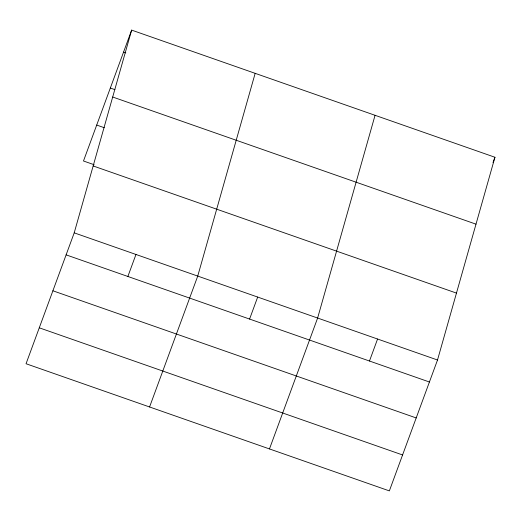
<?xml version="1.0" encoding="UTF-8"?>
<svg xmlns="http://www.w3.org/2000/svg" width="521" height="521" viewBox="0 0 521 521"><rect width="100%" height="100%" fill="white"/><g stroke="black" fill="none" stroke-linecap="round" stroke-linejoin="round"><path stroke-width="0.78" d="M74.21 232.854L131.644 30.107L494.95 157.257L437.516 360.004L389.356 490.893L26.05 363.743L74.21 232.854L437.516 360.004M255.166 73.337L197.733 276.084L149.573 406.973M375.061 115.297L317.621 318.044L269.468 448.933M131.644 30.107L83.484 160.996L94.158 164.734M127.873 276.475L135.968 254.469M249.585 319.067L257.68 297.061M369.474 361.027L377.569 339.021M492.996 162.565L494.95 157.257M123.549 52.113L125.835 52.914M110.328 88.042L114.9 89.645M112.686 97.017L475.999 224.16M96.704 125.066L104.33 127.736M93.161 165.952L456.468 293.095M66.115 254.86L429.421 382.004M52.895 290.79L416.201 417.94M39.27 327.813L402.577 454.957"/></g></svg>
